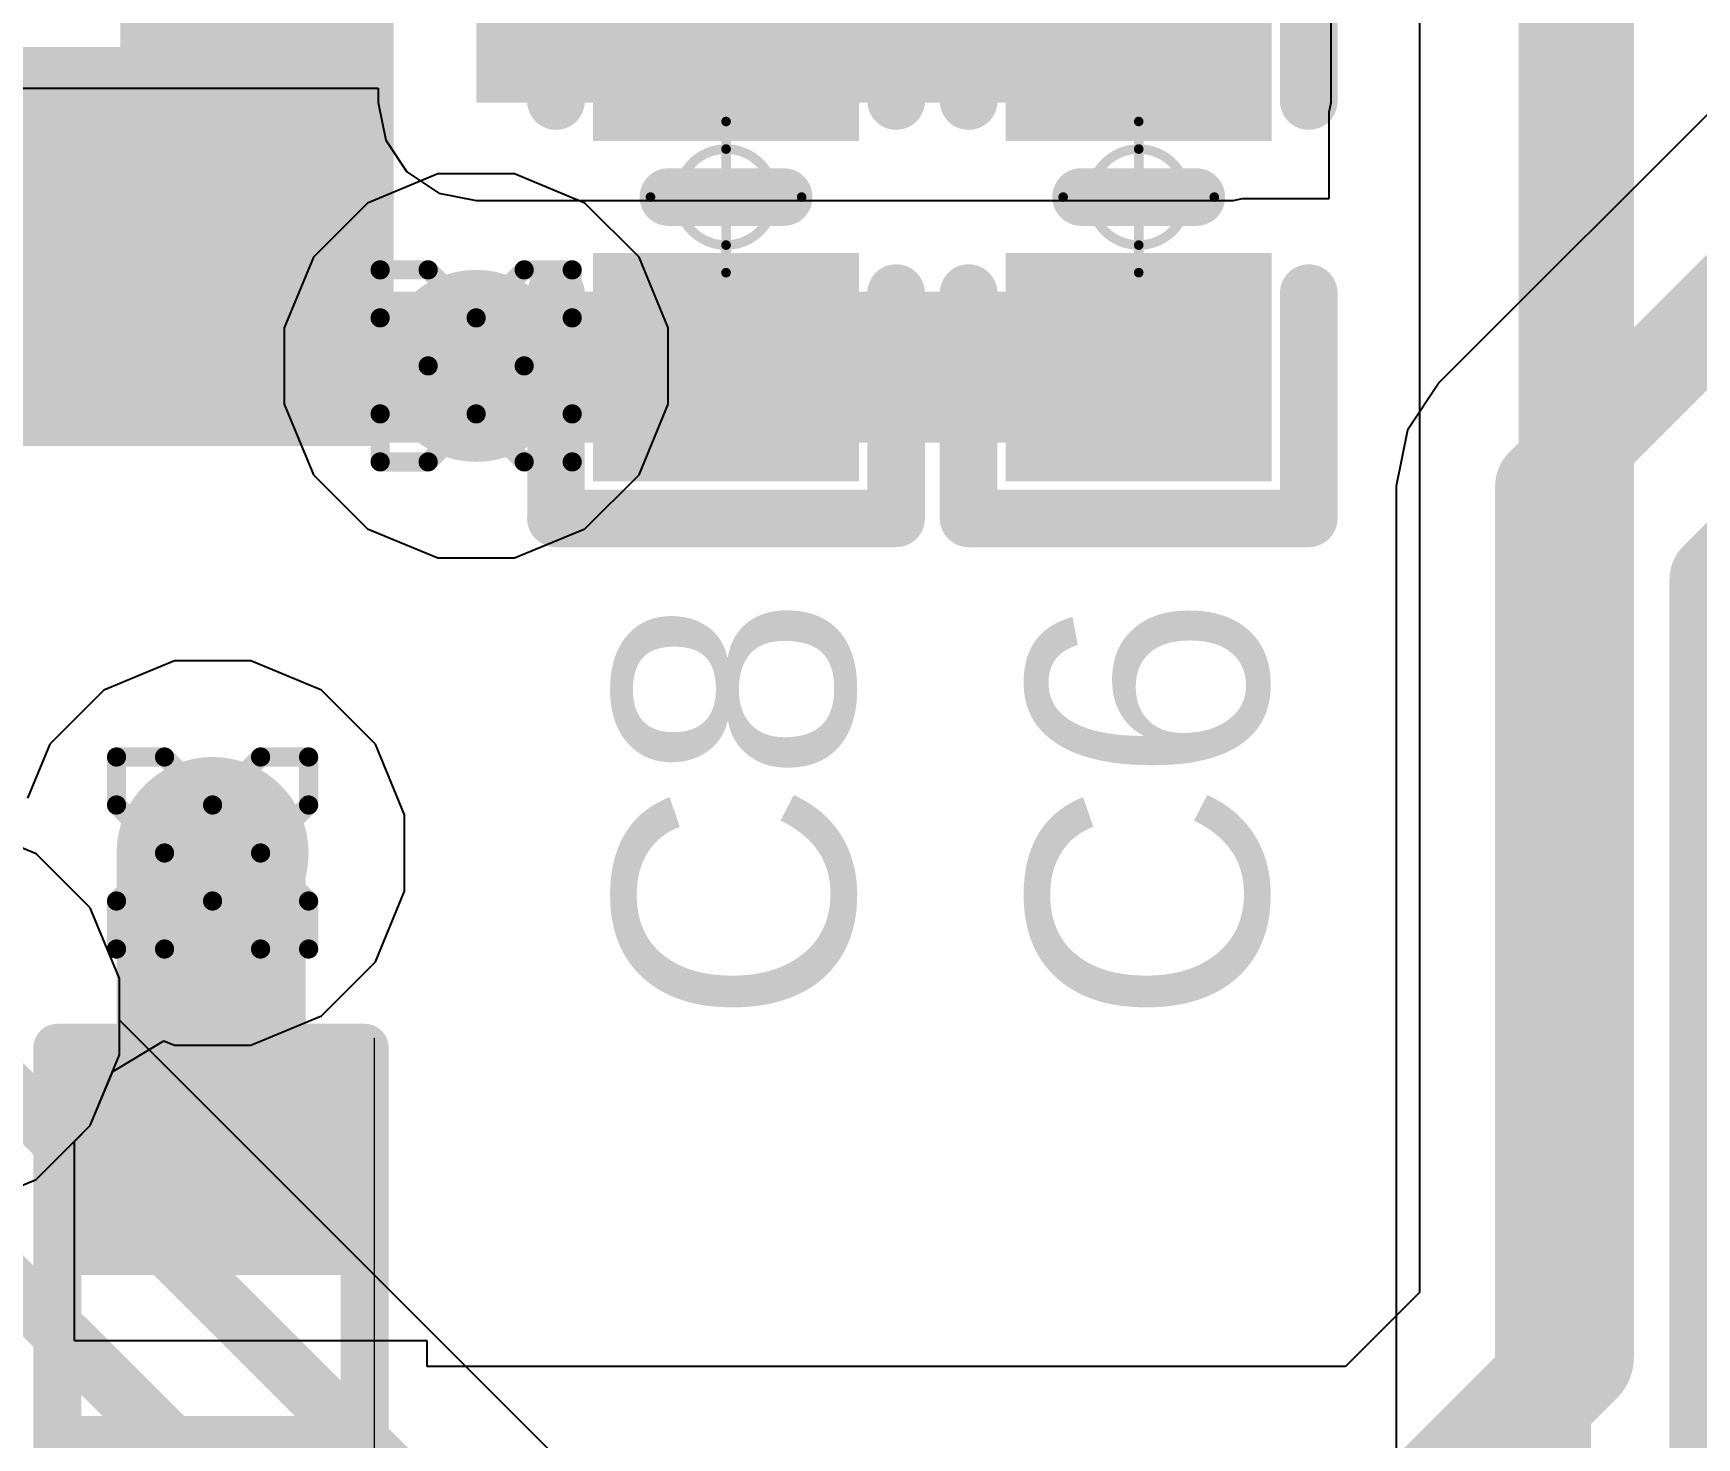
# Model space of a CAD drawing. Header units: inches. Extents: x -0.5 to 14, y -0.2 to 4.7.
# Drawn here: x -0.049 to 0.1242, y 0.6792 to 0.8255 of the extents above; entities that cross this region are included whole.
import ezdxf

# ---------------------------------------------------------------- set-up
doc = ezdxf.new("R2010")
doc.units = ezdxf.units.IN
doc.header["$MEASUREMENT"] = 0
for name, color, linetype in [('Bottom Layer', 5, 'Continuous'), ('Drill Drawing', 1, 'Continuous'), ('GND', 16, 'Continuous'), ('Mechanical 15', 56, 'Continuous'), ('POWER', 76, 'Continuous'), ('Top Layer', 1, 'Continuous'), ('Top Overlay', 2, 'Continuous'), ('Top Paste', 8, 'Continuous'), ('Top Solder', 216, 'Continuous'), ('Via Holes', 16, 'Continuous')]:
    doc.layers.add(name, color=color, linetype=linetype)
doc.styles.add('Arial', font='', dxfattribs={"height": 0.2})
doc.styles.get('Arial').set_extended_font_data('Arial')

# ---------------------------------------------------------------- blocks, each defined once
blk = doc.blocks.new('R___0402_16')
at = {"layer": 'Top Layer'}
for points in [[(-0.0275, -0.0125), (-0.0275, 0.0125), (-0.0095, 0.0125), (-0.0095, -0.0125)], [(0.0095, -0.0125), (0.0095, 0.0125), (0.0275, 0.0125), (0.0275, -0.0125)]]:
    blk.add_hatch(color=1, dxfattribs=at).paths.add_polyline_path(points)
at = {"layer": 'Top Paste'}
for points in [[(-0.0275, -0.0125), (-0.0275, 0.0125), (-0.0095, 0.0125), (-0.0095, -0.0125)], [(0.0095, -0.0125), (0.0095, 0.0125), (0.0275, 0.0125), (0.0275, -0.0125)]]:
    blk.add_hatch(color=8, dxfattribs=at).paths.add_polyline_path(points)
at = {"layer": 'Top Solder'}
for points in [[(-0.02967, -0.01467), (-0.02967, 0.01467), (-0.00733, 0.01467), (-0.00733, -0.01467)], [(0.00733, -0.01467), (0.00733, 0.01467), (0.02967, 0.01467), (0.02967, -0.01467)]]:
    blk.add_hatch(color=216, dxfattribs=at).paths.add_polyline_path(points)
at = {"layer": 'Top Overlay'}
for points in [[(-0.031, 0.016, 0.005, 0.005, 0), (0.031, 0.016, 0.005, 0.005, 0)], [(-0.031, 0.016, 0.005, 0.005, 0), (-0.031, -0.016, 0.005, 0.005, 0)], [(0.031, 0.016, 0.005, 0.005, 0), (0.031, -0.016, 0.005, 0.005, 0)], [(-0.031, -0.016, 0.005, 0.005, 0), (0.031, -0.016, 0.005, 0.005, 0)], [(-0.032, -0.017, 0.000127, 0.000127, 0), (0.032, -0.017, 0.000127, 0.000127, 0)]]:
    blk.add_lwpolyline(points, format="xyseb", dxfattribs=at)
for points in [[(-0.03225, 0.016, 0.0025, 0.0025, 1), (-0.02975, 0.016, 0.0025, 0.0025, 1)], [(-0.03225, 0.016, 0.0025, 0.0025, 1), (-0.02975, 0.016, 0.0025, 0.0025, 1)], [(0.02975, 0.016, 0.0025, 0.0025, 1), (0.03225, 0.016, 0.0025, 0.0025, 1)], [(0.02975, 0.016, 0.0025, 0.0025, 1), (0.03225, 0.016, 0.0025, 0.0025, 1)], [(-0.03225, -0.016, 0.0025, 0.0025, 1), (-0.02975, -0.016, 0.0025, 0.0025, 1)], [(-0.03225, -0.016, 0.0025, 0.0025, 1), (-0.02975, -0.016, 0.0025, 0.0025, 1)], [(0.02975, -0.016, 0.0025, 0.0025, 1), (0.03225, -0.016, 0.0025, 0.0025, 1)], [(0.02975, -0.016, 0.0025, 0.0025, 1), (0.03225, -0.016, 0.0025, 0.0025, 1)], [(-0.03203, -0.017, 0.0000635, 0.0000635, 1), (-0.03197, -0.017, 0.0000635, 0.0000635, 1)], [(0.03197, -0.017, 0.0000635, 0.0000635, 1), (0.03203, -0.017, 0.0000635, 0.0000635, 1)]]:
    blk.add_lwpolyline(points, format="xyseb", close=True, dxfattribs=at)
blk = doc.blocks.new('12_LGA__2_2__31')
at = {"layer": 'Top Layer'}
for points in [[(-0.0378, 0.03642), (-0.02205, 0.03642), (-0.02205, 0.02264), (-0.0378, 0.02264)], [(-0.01673, 0.0378), (-0.00295, 0.0378), (-0.00295, 0.02205), (-0.01673, 0.02205)], [(0.00295, 0.0378), (0.01673, 0.0378), (0.01673, 0.02205), (0.00295, 0.02205)], [(0.02205, 0.03642), (0.0378, 0.03642), (0.0378, 0.02264), (0.02205, 0.02264)], [(-0.0378, 0.01673), (-0.02205, 0.01673), (-0.02205, 0.00295), (-0.0378, 0.00295)], [(0.02205, 0.01673), (0.0378, 0.01673), (0.0378, 0.00295), (0.02205, 0.00295)], [(-0.0378, -0.00295), (-0.02205, -0.00295), (-0.02205, -0.01673), (-0.0378, -0.01673)], [(0.02205, -0.00295), (0.0378, -0.00295), (0.0378, -0.01673), (0.02205, -0.01673)], [(-0.01673, -0.02205), (-0.00295, -0.02205), (-0.00295, -0.0378), (-0.01673, -0.0378)], [(0.00295, -0.02205), (0.01673, -0.02205), (0.01673, -0.0378), (0.00295, -0.0378)], [(-0.0378, -0.02264), (-0.02205, -0.02264), (-0.02205, -0.03642), (-0.0378, -0.03642)], [(0.02205, -0.02264), (0.0378, -0.02264), (0.0378, -0.03642), (0.02205, -0.03642)]]:
    blk.add_hatch(color=1, dxfattribs=at).paths.add_polyline_path(points)
at = {"layer": 'Top Paste'}
for points in [[(-0.0378, 0.03642), (-0.02205, 0.03642), (-0.02205, 0.02264), (-0.0378, 0.02264)], [(-0.01673, 0.0378), (-0.00295, 0.0378), (-0.00295, 0.02205), (-0.01673, 0.02205)], [(0.00295, 0.0378), (0.01673, 0.0378), (0.01673, 0.02205), (0.00295, 0.02205)], [(0.02205, 0.03642), (0.0378, 0.03642), (0.0378, 0.02264), (0.02205, 0.02264)], [(-0.0378, 0.01673), (-0.02205, 0.01673), (-0.02205, 0.00295), (-0.0378, 0.00295)], [(0.02205, 0.01673), (0.0378, 0.01673), (0.0378, 0.00295), (0.02205, 0.00295)], [(-0.0378, -0.00295), (-0.02205, -0.00295), (-0.02205, -0.01673), (-0.0378, -0.01673)], [(0.02205, -0.00295), (0.0378, -0.00295), (0.0378, -0.01673), (0.02205, -0.01673)], [(-0.01673, -0.02205), (-0.00295, -0.02205), (-0.00295, -0.0378), (-0.01673, -0.0378)], [(0.00295, -0.02205), (0.01673, -0.02205), (0.01673, -0.0378), (0.00295, -0.0378)], [(-0.0378, -0.02264), (-0.02205, -0.02264), (-0.02205, -0.03642), (-0.0378, -0.03642)], [(0.02205, -0.02264), (0.0378, -0.02264), (0.0378, -0.03642), (0.02205, -0.03642)]]:
    blk.add_hatch(color=8, dxfattribs=at).paths.add_polyline_path(points)
at = {"layer": 'Top Solder'}
for points in [[(-0.02073, 0.0418), (0.00105, 0.0418), (0.00105, 0.01805), (-0.02073, 0.01805)], [(-0.00105, 0.0418), (0.02073, 0.0418), (0.02073, 0.01805), (-0.00105, 0.01805)], [(-0.0418, 0.04042), (-0.01805, 0.04042), (-0.01805, 0.01864), (-0.0418, 0.01864)], [(0.01805, 0.04042), (0.0418, 0.04042), (0.0418, 0.01864), (0.01805, 0.01864)], [(-0.0418, 0.02073), (-0.01805, 0.02073), (-0.01805, -0.00105), (-0.0418, -0.00105)], [(0.01805, 0.02073), (0.0418, 0.02073), (0.0418, -0.00105), (0.01805, -0.00105)], [(-0.0418, 0.00105), (-0.01805, 0.00105), (-0.01805, -0.02073), (-0.0418, -0.02073)], [(0.01805, 0.00105), (0.0418, 0.00105), (0.0418, -0.02073), (0.01805, -0.02073)], [(-0.0418, -0.01864), (-0.01805, -0.01864), (-0.01805, -0.04042), (-0.0418, -0.04042)], [(-0.02073, -0.01805), (0.00105, -0.01805), (0.00105, -0.0418), (-0.02073, -0.0418)], [(-0.00105, -0.01805), (0.02073, -0.01805), (0.02073, -0.0418), (-0.00105, -0.0418)], [(0.01805, -0.01864), (0.0418, -0.01864), (0.0418, -0.04042), (0.01805, -0.04042)]]:
    blk.add_hatch(color=216, dxfattribs=at).paths.add_polyline_path(points)
at = {"layer": 'Top Overlay'}
for points in [[(-0.041, 0.043, 0.005, 0.005, 0), (0.044, 0.043, 0.005, 0.005, 0)], [(0.044, -0.042, 0.005, 0.005, 0), (0.044, 0.043, 0.005, 0.005, 0)], [(-0.049, 0.025, 0.005, 0.005, 0), (-0.049, 0.035, 0.005, 0.005, 0)], [(-0.049, 0.035, 0.005, 0.005, 0), (-0.044, 0.03, 0.005, 0.005, 0)], [(-0.049, 0.025, 0.005, 0.005, 0), (-0.044, 0.03, 0.005, 0.005, 0)], [(-0.044, -0.042, 0.005, 0.005, 0), (-0.044, 0.019, 0.005, 0.005, 0)], [(-0.044, -0.042, 0.005, 0.005, 0), (0.044, -0.042, 0.005, 0.005, 0)]]:
    blk.add_lwpolyline(points, format="xyseb", dxfattribs=at)
for points in [[(-0.04225, 0.043, 0.0025, 0.0025, 1), (-0.03975, 0.043, 0.0025, 0.0025, 1)], [(0.04275, 0.043, 0.0025, 0.0025, 1), (0.04525, 0.043, 0.0025, 0.0025, 1)], [(0.04275, 0.043, 0.0025, 0.0025, 1), (0.04525, 0.043, 0.0025, 0.0025, 1)], [(-0.05025, 0.035, 0.0025, 0.0025, 1), (-0.04775, 0.035, 0.0025, 0.0025, 1)], [(-0.05025, 0.035, 0.0025, 0.0025, 1), (-0.04775, 0.035, 0.0025, 0.0025, 1)], [(-0.04525, 0.03, 0.0025, 0.0025, 1), (-0.04275, 0.03, 0.0025, 0.0025, 1)], [(-0.04525, 0.03, 0.0025, 0.0025, 1), (-0.04275, 0.03, 0.0025, 0.0025, 1)], [(-0.05025, 0.025, 0.0025, 0.0025, 1), (-0.04775, 0.025, 0.0025, 0.0025, 1)], [(-0.05025, 0.025, 0.0025, 0.0025, 1), (-0.04775, 0.025, 0.0025, 0.0025, 1)], [(-0.04525, 0.019, 0.0025, 0.0025, 1), (-0.04275, 0.019, 0.0025, 0.0025, 1)], [(-0.04525, -0.042, 0.0025, 0.0025, 1), (-0.04275, -0.042, 0.0025, 0.0025, 1)], [(-0.04525, -0.042, 0.0025, 0.0025, 1), (-0.04275, -0.042, 0.0025, 0.0025, 1)], [(0.04275, -0.042, 0.0025, 0.0025, 1), (0.04525, -0.042, 0.0025, 0.0025, 1)], [(0.04275, -0.042, 0.0025, 0.0025, 1), (0.04525, -0.042, 0.0025, 0.0025, 1)]]:
    blk.add_lwpolyline(points, format="xyseb", close=True, dxfattribs=at)
blk = doc.blocks.new('C_0402_L_44')
at = {"layer": 'Top Layer'}
for points in [[(-0.02559, 0.00984), (-0.00984, 0.00984), (-0.00984, -0.00984), (-0.02559, -0.00984)], [(0.00984, 0.00984), (0.02559, 0.00984), (0.02559, -0.00985), (0.00984, -0.00985)]]:
    blk.add_hatch(color=1, dxfattribs=at).paths.add_polyline_path(points)
at = {"layer": 'Top Paste'}
for points in [[(-0.02559, 0.00984), (-0.00984, 0.00984), (-0.00984, -0.00984), (-0.02559, -0.00984)], [(0.00984, 0.00984), (0.02559, 0.00984), (0.02559, -0.00985), (0.00984, -0.00985)]]:
    blk.add_hatch(color=8, dxfattribs=at).paths.add_polyline_path(points)
at = {"layer": 'Top Solder'}
for points in [[(-0.02959, 0.01384), (-0.00584, 0.01384), (-0.00584, -0.01384), (-0.02959, -0.01384)], [(0.00584, 0.01384), (0.02959, 0.01384), (0.02959, -0.01385), (0.00584, -0.01385)]]:
    blk.add_hatch(color=216, dxfattribs=at).paths.add_polyline_path(points)
at = {"layer": 'Mechanical 15'}
for points in [[(0, -0.00787, 0.001, 0.001, 0), (0, 0.00787, 0.001, 0.001, 0)], [(0.00787, 0, 0.001, 0.001, 0), (-0.00787, 0, 0.001, 0.001, 0)]]:
    blk.add_lwpolyline(points, format="xyseb", dxfattribs=at)
for points in [[(-0.00025, 0.00787, 0.0005, 0.0005, 1), (0.00025, 0.00787, 0.0005, 0.0005, 1)], [(0.005, 0, 0.001, 0.001, 1), (-0.005, 0, 0.001, 0.001, 1)], [(-0.00812, 0, 0.0005, 0.0005, 1), (-0.00762, 0, 0.0005, 0.0005, 1)], [(-0.00525, 0, 0.0005, 0.0005, 1), (-0.00475, 0, 0.0005, 0.0005, 1)], [(0.00475, 0, 0.0005, 0.0005, 1), (0.00525, 0, 0.0005, 0.0005, 1)], [(0.00762, 0, 0.0005, 0.0005, 1), (0.00812, 0, 0.0005, 0.0005, 1)], [(-0.00025, -0.00787, 0.0005, 0.0005, 1), (0.00025, -0.00787, 0.0005, 0.0005, 1)]]:
    blk.add_lwpolyline(points, format="xyseb", close=True, dxfattribs=at)
at = {"layer": 'Top Overlay'}
for points in [[(-0.01, 0.01771, 0.006, 0.006, 0), (-0.03346, 0.01771, 0.006, 0.006, 0)], [(-0.03346, -0.01771, 0.006, 0.006, 0), (-0.03346, 0.01771, 0.006, 0.006, 0)], [(0.03346, 0.01771, 0.006, 0.006, 0), (0.01, 0.01771, 0.006, 0.006, 0)], [(0.03346, -0.01772, 0.006, 0.006, 0), (0.03346, 0.01771, 0.006, 0.006, 0)], [(0, -0.006, 0.006, 0.006, 0), (0, 0.006, 0.006, 0.006, 0)], [(-0.01, -0.01771, 0.006, 0.006, 0), (-0.03346, -0.01771, 0.006, 0.006, 0)], [(-0.03345, -0.01772, 0.006, 0.006, 0), (-0.03346, -0.01771, 0.006, 0.006, 0)], [(0.03346, -0.01771, 0.006, 0.006, 0), (0.01, -0.01771, 0.006, 0.006, 0)]]:
    blk.add_lwpolyline(points, format="xyseb", dxfattribs=at)
for points in [[(-0.03496, 0.01771, 0.003, 0.003, 1), (-0.03196, 0.01771, 0.003, 0.003, 1)], [(-0.03496, 0.01771, 0.003, 0.003, 1), (-0.03196, 0.01771, 0.003, 0.003, 1)], [(-0.0115, 0.01771, 0.003, 0.003, 1), (-0.0085, 0.01771, 0.003, 0.003, 1)], [(0.0085, 0.01771, 0.003, 0.003, 1), (0.0115, 0.01771, 0.003, 0.003, 1)], [(0.03196, 0.01771, 0.003, 0.003, 1), (0.03496, 0.01771, 0.003, 0.003, 1)], [(0.03196, 0.01771, 0.003, 0.003, 1), (0.03496, 0.01771, 0.003, 0.003, 1)], [(-0.0015, 0.006, 0.003, 0.003, 1), (0.0015, 0.006, 0.003, 0.003, 1)], [(-0.0015, -0.006, 0.003, 0.003, 1), (0.0015, -0.006, 0.003, 0.003, 1)], [(-0.03496, -0.01771, 0.003, 0.003, 1), (-0.03196, -0.01771, 0.003, 0.003, 1)], [(-0.03496, -0.01771, 0.003, 0.003, 1), (-0.03196, -0.01771, 0.003, 0.003, 1)], [(-0.03496, -0.01771, 0.003, 0.003, 1), (-0.03196, -0.01771, 0.003, 0.003, 1)], [(-0.03495, -0.01772, 0.003, 0.003, 1), (-0.03195, -0.01772, 0.003, 0.003, 1)], [(-0.0115, -0.01771, 0.003, 0.003, 1), (-0.0085, -0.01771, 0.003, 0.003, 1)], [(0.0085, -0.01771, 0.003, 0.003, 1), (0.0115, -0.01771, 0.003, 0.003, 1)], [(0.03196, -0.01771, 0.003, 0.003, 1), (0.03496, -0.01771, 0.003, 0.003, 1)], [(0.03196, -0.01772, 0.003, 0.003, 1), (0.03496, -0.01772, 0.003, 0.003, 1)]]:
    blk.add_lwpolyline(points, format="xyseb", close=True, dxfattribs=at)
blk = doc.blocks.new('C_0402_L_47')
at = {"layer": 'Top Layer'}
for points in [[(-0.02559, 0.00984), (-0.00984, 0.00984), (-0.00984, -0.00984), (-0.02559, -0.00984)], [(0.00984, 0.00984), (0.02559, 0.00984), (0.02559, -0.00985), (0.00984, -0.00985)]]:
    blk.add_hatch(color=1, dxfattribs=at).paths.add_polyline_path(points)
at = {"layer": 'Top Paste'}
for points in [[(-0.02559, 0.00984), (-0.00984, 0.00984), (-0.00984, -0.00984), (-0.02559, -0.00984)], [(0.00984, 0.00984), (0.02559, 0.00984), (0.02559, -0.00985), (0.00984, -0.00985)]]:
    blk.add_hatch(color=8, dxfattribs=at).paths.add_polyline_path(points)
at = {"layer": 'Top Solder'}
for points in [[(-0.02959, 0.01384), (-0.00584, 0.01384), (-0.00584, -0.01384), (-0.02959, -0.01384)], [(0.00584, 0.01384), (0.02959, 0.01384), (0.02959, -0.01385), (0.00584, -0.01385)]]:
    blk.add_hatch(color=216, dxfattribs=at).paths.add_polyline_path(points)
at = {"layer": 'Mechanical 15'}
for points in [[(0, -0.00787, 0.001, 0.001, 0), (0, 0.00787, 0.001, 0.001, 0)], [(0.00787, 0, 0.001, 0.001, 0), (-0.00787, 0, 0.001, 0.001, 0)]]:
    blk.add_lwpolyline(points, format="xyseb", dxfattribs=at)
for points in [[(-0.00025, 0.00787, 0.0005, 0.0005, 1), (0.00025, 0.00787, 0.0005, 0.0005, 1)], [(0.005, 0, 0.001, 0.001, 1), (-0.005, 0, 0.001, 0.001, 1)], [(-0.00812, 0, 0.0005, 0.0005, 1), (-0.00762, 0, 0.0005, 0.0005, 1)], [(-0.00525, 0, 0.0005, 0.0005, 1), (-0.00475, 0, 0.0005, 0.0005, 1)], [(0.00475, 0, 0.0005, 0.0005, 1), (0.00525, 0, 0.0005, 0.0005, 1)], [(0.00762, 0, 0.0005, 0.0005, 1), (0.00812, 0, 0.0005, 0.0005, 1)], [(-0.00025, -0.00787, 0.0005, 0.0005, 1), (0.00025, -0.00787, 0.0005, 0.0005, 1)]]:
    blk.add_lwpolyline(points, format="xyseb", close=True, dxfattribs=at)
at = {"layer": 'Top Overlay'}
for points in [[(-0.01, 0.01771, 0.006, 0.006, 0), (-0.03346, 0.01771, 0.006, 0.006, 0)], [(-0.03346, -0.01771, 0.006, 0.006, 0), (-0.03346, 0.01771, 0.006, 0.006, 0)], [(0.03346, 0.01771, 0.006, 0.006, 0), (0.01, 0.01771, 0.006, 0.006, 0)], [(0.03346, -0.01772, 0.006, 0.006, 0), (0.03346, 0.01771, 0.006, 0.006, 0)], [(0, -0.006, 0.006, 0.006, 0), (0, 0.006, 0.006, 0.006, 0)], [(-0.01, -0.01771, 0.006, 0.006, 0), (-0.03346, -0.01771, 0.006, 0.006, 0)], [(-0.03345, -0.01772, 0.006, 0.006, 0), (-0.03346, -0.01771, 0.006, 0.006, 0)], [(0.03346, -0.01771, 0.006, 0.006, 0), (0.01, -0.01771, 0.006, 0.006, 0)]]:
    blk.add_lwpolyline(points, format="xyseb", dxfattribs=at)
for points in [[(-0.03496, 0.01771, 0.003, 0.003, 1), (-0.03196, 0.01771, 0.003, 0.003, 1)], [(-0.03496, 0.01771, 0.003, 0.003, 1), (-0.03196, 0.01771, 0.003, 0.003, 1)], [(-0.0115, 0.01771, 0.003, 0.003, 1), (-0.0085, 0.01771, 0.003, 0.003, 1)], [(0.0085, 0.01771, 0.003, 0.003, 1), (0.0115, 0.01771, 0.003, 0.003, 1)], [(0.03196, 0.01771, 0.003, 0.003, 1), (0.03496, 0.01771, 0.003, 0.003, 1)], [(0.03196, 0.01771, 0.003, 0.003, 1), (0.03496, 0.01771, 0.003, 0.003, 1)], [(-0.0015, 0.006, 0.003, 0.003, 1), (0.0015, 0.006, 0.003, 0.003, 1)], [(-0.0015, -0.006, 0.003, 0.003, 1), (0.0015, -0.006, 0.003, 0.003, 1)], [(-0.03496, -0.01771, 0.003, 0.003, 1), (-0.03196, -0.01771, 0.003, 0.003, 1)], [(-0.03496, -0.01771, 0.003, 0.003, 1), (-0.03196, -0.01771, 0.003, 0.003, 1)], [(-0.03496, -0.01771, 0.003, 0.003, 1), (-0.03196, -0.01771, 0.003, 0.003, 1)], [(-0.03495, -0.01772, 0.003, 0.003, 1), (-0.03195, -0.01772, 0.003, 0.003, 1)], [(-0.0115, -0.01771, 0.003, 0.003, 1), (-0.0085, -0.01771, 0.003, 0.003, 1)], [(0.0085, -0.01771, 0.003, 0.003, 1), (0.0115, -0.01771, 0.003, 0.003, 1)], [(0.03196, -0.01771, 0.003, 0.003, 1), (0.03496, -0.01771, 0.003, 0.003, 1)], [(0.03196, -0.01772, 0.003, 0.003, 1), (0.03496, -0.01772, 0.003, 0.003, 1)]]:
    blk.add_lwpolyline(points, format="xyseb", close=True, dxfattribs=at)

msp = doc.modelspace()

# ---------------------------------------------------------------- hatches: boundary and pattern name
at = {"layer": 'Bottom Layer'}
h = msp.add_hatch(color=5, dxfattribs=at)
edge = h.paths.add_edge_path()
edge.add_arc((-0.00291, 0.79083), 0.01, 0, 360)
h = msp.add_hatch(color=5, dxfattribs=at)
edge = h.paths.add_edge_path()
edge.add_arc((-0.03036, 0.7401), 0.01, 0, 360)
at = {"layer": 'GND'}
h = msp.add_hatch(color=16, dxfattribs=at)
edge = h.paths.add_edge_path()
edge.add_arc((-0.00291, 0.79083), 0.01, 0, 360)
h = msp.add_hatch(color=16, dxfattribs=at)
edge = h.paths.add_edge_path()
edge.add_arc((-0.03036, 0.7401), 0.01, 0, 360)
at = {"layer": 'POWER'}
h = msp.add_hatch(color=76, dxfattribs=at)
edge = h.paths.add_edge_path()
edge.add_arc((-0.00291, 0.79083), 0.01, 0, 360)
h = msp.add_hatch(color=76, dxfattribs=at)
edge = h.paths.add_edge_path()
edge.add_arc((-0.03036, 0.7401), 0.01, 0, 360)
at = {"layer": 'Top Layer'}
for points in [[(-0.00291, 0.81825), (0.07592, 0.81825), (0.07592, 0.87575), (-0.00291, 0.87575)], [(-0.05505, 0.7892), (-0.0202, 0.7892), (-0.0202, 0.82405), (-0.05505, 0.82405)], [(-0.05505, 0.78282), (0.07592, 0.78282), (0.07592, 0.79857), (-0.05505, 0.79857)], [(-0.04036, 0.69944), (-0.02067, 0.69944), (-0.02067, 0.7401), (-0.04036, 0.7401)]]:
    msp.add_hatch(color=1, dxfattribs=at).paths.add_polyline_path(points)
h = msp.add_hatch(color=1, dxfattribs=at)
edge = h.paths.add_edge_path()
edge.add_arc((-0.00291, 0.79083), 0.01, 0, 360)
h = msp.add_hatch(color=1, dxfattribs=at)
edge = h.paths.add_edge_path()
edge.add_arc((-0.03036, 0.7401), 0.01, 0, 360)
at = {"layer": 'Via Holes'}
h = msp.add_hatch(color=7, dxfattribs=at)
edge = h.paths.add_edge_path()
edge.add_arc((-0.00291, 0.79083), 0.005, 0, 360)
h = msp.add_hatch(color=7, dxfattribs=at)
edge = h.paths.add_edge_path()
edge.add_arc((-0.03036, 0.7401), 0.005, 0, 360)

# ---------------------------------------------------------------- linework, layer by layer
at = {"layer": 'Bottom Layer'}
for p, q in [((0.14379, 0.83551), (0.09738, 0.7891)), ((0.09738, 0.7891), (0.09406, 0.78414)), ((0.09406, 0.78414), (0.0929, 0.77829)), ((0.0929, 0.77829), (0.0929, 0.35936)), ((-0.04872, 0.74001), (-0.05607, 0.74306)), ((-0.04309, 0.73439), (-0.04872, 0.74001)), ((-0.04004, 0.72704), (-0.04309, 0.73439)), ((-0.04004, 0.71908), (-0.04004, 0.72704)), ((-0.04309, 0.71173), (-0.04004, 0.71908)), ((-0.04872, 0.7061), (-0.04309, 0.71173)), ((-0.05607, 0.70306), (-0.04872, 0.7061))]:
    msp.add_line(p, q, dxfattribs=at)
for points in [[(0.10819, 0.77829, 0.01, 0.01, 0), (0.1546, 0.8247, 0.01, 0.01, 0)], [(0.12634, 0.76854, 0.01, 0.01, 0), (0.1645, 0.8067, 0.01, 0.01, 0)], [(0.10819, 0.35936, 0.01, 0.01, 0), (0.10819, 0.77829, 0.01, 0.01, 0)], [(0.12634, 0.31011, 0.01, 0.01, 0), (0.12634, 0.76854, 0.01, 0.01, 0)]]:
    msp.add_lwpolyline(points, format="xyseb", dxfattribs=at)
for points in [[(0.10569, 0.77829, 0.005, 0.005, 1), (0.11069, 0.77829, 0.005, 0.005, 1)], [(0.10569, 0.77829, 0.005, 0.005, 1), (0.11069, 0.77829, 0.005, 0.005, 1)], [(0.12384, 0.76854, 0.005, 0.005, 1), (0.12884, 0.76854, 0.005, 0.005, 1)], [(0.12384, 0.76854, 0.005, 0.005, 1), (0.12884, 0.76854, 0.005, 0.005, 1)]]:
    msp.add_lwpolyline(points, format="xyseb", close=True, dxfattribs=at)
at = {"layer": 'Drill Drawing'}
for points in [[(-0.01291, 0.79583, 0.002, 0.002, 0), (-0.01291, 0.80083, 0.002, 0.002, 0)], [(-0.01291, 0.80083, 0.002, 0.002, 0), (-0.00791, 0.80083, 0.002, 0.002, 0)], [(-0.00791, 0.80083, 0.002, 0.002, 0), (-0.00291, 0.79583, 0.002, 0.002, 0)], [(-0.00291, 0.79583, 0.002, 0.002, 0), (0.00209, 0.80083, 0.002, 0.002, 0)], [(0.00209, 0.80083, 0.002, 0.002, 0), (0.00709, 0.80083, 0.002, 0.002, 0)], [(0.00709, 0.79583, 0.002, 0.002, 0), (0.00709, 0.80083, 0.002, 0.002, 0)], [(-0.01291, 0.79583, 0.002, 0.002, 0), (-0.00791, 0.79083, 0.002, 0.002, 0)], [(0.00209, 0.79083, 0.002, 0.002, 0), (0.00709, 0.79583, 0.002, 0.002, 0)], [(-0.01291, 0.78583, 0.002, 0.002, 0), (-0.00791, 0.79083, 0.002, 0.002, 0)], [(0.00209, 0.79083, 0.002, 0.002, 0), (0.00709, 0.78583, 0.002, 0.002, 0)], [(-0.01291, 0.78083, 0.002, 0.002, 0), (-0.01291, 0.78583, 0.002, 0.002, 0)], [(-0.00791, 0.78083, 0.002, 0.002, 0), (-0.00291, 0.78583, 0.002, 0.002, 0)], [(-0.00291, 0.78583, 0.002, 0.002, 0), (0.00209, 0.78083, 0.002, 0.002, 0)], [(0.00709, 0.78083, 0.002, 0.002, 0), (0.00709, 0.78583, 0.002, 0.002, 0)], [(-0.01291, 0.78083, 0.002, 0.002, 0), (-0.00791, 0.78083, 0.002, 0.002, 0)], [(0.00209, 0.78083, 0.002, 0.002, 0), (0.00709, 0.78083, 0.002, 0.002, 0)], [(-0.04036, 0.7451, 0.002, 0.002, 0), (-0.04036, 0.7501, 0.002, 0.002, 0)], [(-0.04036, 0.7501, 0.002, 0.002, 0), (-0.03536, 0.7501, 0.002, 0.002, 0)], [(-0.03536, 0.7501, 0.002, 0.002, 0), (-0.03036, 0.7451, 0.002, 0.002, 0)], [(-0.03036, 0.7451, 0.002, 0.002, 0), (-0.02536, 0.7501, 0.002, 0.002, 0)], [(-0.02536, 0.7501, 0.002, 0.002, 0), (-0.02036, 0.7501, 0.002, 0.002, 0)], [(-0.02036, 0.7451, 0.002, 0.002, 0), (-0.02036, 0.7501, 0.002, 0.002, 0)], [(-0.04036, 0.7451, 0.002, 0.002, 0), (-0.03536, 0.7401, 0.002, 0.002, 0)], [(-0.02536, 0.7401, 0.002, 0.002, 0), (-0.02036, 0.7451, 0.002, 0.002, 0)], [(-0.04036, 0.7351, 0.002, 0.002, 0), (-0.03536, 0.7401, 0.002, 0.002, 0)], [(-0.02536, 0.7401, 0.002, 0.002, 0), (-0.02036, 0.7351, 0.002, 0.002, 0)], [(-0.04036, 0.7301, 0.002, 0.002, 0), (-0.04036, 0.7351, 0.002, 0.002, 0)], [(-0.03536, 0.7301, 0.002, 0.002, 0), (-0.03036, 0.7351, 0.002, 0.002, 0)], [(-0.03036, 0.7351, 0.002, 0.002, 0), (-0.02536, 0.7301, 0.002, 0.002, 0)], [(-0.02036, 0.7301, 0.002, 0.002, 0), (-0.02036, 0.7351, 0.002, 0.002, 0)], [(-0.04036, 0.7301, 0.002, 0.002, 0), (-0.03536, 0.7301, 0.002, 0.002, 0)], [(-0.02536, 0.7301, 0.002, 0.002, 0), (-0.02036, 0.7301, 0.002, 0.002, 0)]]:
    msp.add_lwpolyline(points, format="xyseb", dxfattribs=at)
for points in [[(-0.01341, 0.80083, 0.001, 0.001, 1), (-0.01241, 0.80083, 0.001, 0.001, 1)], [(-0.01341, 0.80083, 0.001, 0.001, 1), (-0.01241, 0.80083, 0.001, 0.001, 1)], [(-0.00841, 0.80083, 0.001, 0.001, 1), (-0.00741, 0.80083, 0.001, 0.001, 1)], [(-0.00841, 0.80083, 0.001, 0.001, 1), (-0.00741, 0.80083, 0.001, 0.001, 1)], [(0.00159, 0.80083, 0.001, 0.001, 1), (0.00259, 0.80083, 0.001, 0.001, 1)], [(0.00159, 0.80083, 0.001, 0.001, 1), (0.00259, 0.80083, 0.001, 0.001, 1)], [(0.00659, 0.80083, 0.001, 0.001, 1), (0.00759, 0.80083, 0.001, 0.001, 1)], [(0.00659, 0.80083, 0.001, 0.001, 1), (0.00759, 0.80083, 0.001, 0.001, 1)], [(-0.01341, 0.79583, 0.001, 0.001, 1), (-0.01241, 0.79583, 0.001, 0.001, 1)], [(-0.01341, 0.79583, 0.001, 0.001, 1), (-0.01241, 0.79583, 0.001, 0.001, 1)], [(-0.00341, 0.79583, 0.001, 0.001, 1), (-0.00241, 0.79583, 0.001, 0.001, 1)], [(-0.00341, 0.79583, 0.001, 0.001, 1), (-0.00241, 0.79583, 0.001, 0.001, 1)], [(0.00659, 0.79583, 0.001, 0.001, 1), (0.00759, 0.79583, 0.001, 0.001, 1)], [(0.00659, 0.79583, 0.001, 0.001, 1), (0.00759, 0.79583, 0.001, 0.001, 1)], [(-0.00841, 0.79083, 0.001, 0.001, 1), (-0.00741, 0.79083, 0.001, 0.001, 1)], [(-0.00841, 0.79083, 0.001, 0.001, 1), (-0.00741, 0.79083, 0.001, 0.001, 1)], [(0.00159, 0.79083, 0.001, 0.001, 1), (0.00259, 0.79083, 0.001, 0.001, 1)], [(0.00159, 0.79083, 0.001, 0.001, 1), (0.00259, 0.79083, 0.001, 0.001, 1)], [(-0.01341, 0.78583, 0.001, 0.001, 1), (-0.01241, 0.78583, 0.001, 0.001, 1)], [(-0.01341, 0.78583, 0.001, 0.001, 1), (-0.01241, 0.78583, 0.001, 0.001, 1)], [(-0.00341, 0.78583, 0.001, 0.001, 1), (-0.00241, 0.78583, 0.001, 0.001, 1)], [(-0.00341, 0.78583, 0.001, 0.001, 1), (-0.00241, 0.78583, 0.001, 0.001, 1)], [(0.00659, 0.78583, 0.001, 0.001, 1), (0.00759, 0.78583, 0.001, 0.001, 1)], [(0.00659, 0.78583, 0.001, 0.001, 1), (0.00759, 0.78583, 0.001, 0.001, 1)], [(-0.01341, 0.78083, 0.001, 0.001, 1), (-0.01241, 0.78083, 0.001, 0.001, 1)], [(-0.01341, 0.78083, 0.001, 0.001, 1), (-0.01241, 0.78083, 0.001, 0.001, 1)], [(-0.00841, 0.78083, 0.001, 0.001, 1), (-0.00741, 0.78083, 0.001, 0.001, 1)], [(-0.00841, 0.78083, 0.001, 0.001, 1), (-0.00741, 0.78083, 0.001, 0.001, 1)], [(0.00159, 0.78083, 0.001, 0.001, 1), (0.00259, 0.78083, 0.001, 0.001, 1)], [(0.00159, 0.78083, 0.001, 0.001, 1), (0.00259, 0.78083, 0.001, 0.001, 1)], [(0.00659, 0.78083, 0.001, 0.001, 1), (0.00759, 0.78083, 0.001, 0.001, 1)], [(0.00659, 0.78083, 0.001, 0.001, 1), (0.00759, 0.78083, 0.001, 0.001, 1)], [(-0.04086, 0.7501, 0.001, 0.001, 1), (-0.03986, 0.7501, 0.001, 0.001, 1)], [(-0.04086, 0.7501, 0.001, 0.001, 1), (-0.03986, 0.7501, 0.001, 0.001, 1)], [(-0.03586, 0.7501, 0.001, 0.001, 1), (-0.03486, 0.7501, 0.001, 0.001, 1)], [(-0.03586, 0.7501, 0.001, 0.001, 1), (-0.03486, 0.7501, 0.001, 0.001, 1)], [(-0.02586, 0.7501, 0.001, 0.001, 1), (-0.02486, 0.7501, 0.001, 0.001, 1)], [(-0.02586, 0.7501, 0.001, 0.001, 1), (-0.02486, 0.7501, 0.001, 0.001, 1)], [(-0.02086, 0.7501, 0.001, 0.001, 1), (-0.01986, 0.7501, 0.001, 0.001, 1)], [(-0.02086, 0.7501, 0.001, 0.001, 1), (-0.01986, 0.7501, 0.001, 0.001, 1)], [(-0.04086, 0.7451, 0.001, 0.001, 1), (-0.03986, 0.7451, 0.001, 0.001, 1)], [(-0.04086, 0.7451, 0.001, 0.001, 1), (-0.03986, 0.7451, 0.001, 0.001, 1)], [(-0.03086, 0.7451, 0.001, 0.001, 1), (-0.02986, 0.7451, 0.001, 0.001, 1)], [(-0.03086, 0.7451, 0.001, 0.001, 1), (-0.02986, 0.7451, 0.001, 0.001, 1)], [(-0.02086, 0.7451, 0.001, 0.001, 1), (-0.01986, 0.7451, 0.001, 0.001, 1)], [(-0.02086, 0.7451, 0.001, 0.001, 1), (-0.01986, 0.7451, 0.001, 0.001, 1)], [(-0.03586, 0.7401, 0.001, 0.001, 1), (-0.03486, 0.7401, 0.001, 0.001, 1)], [(-0.03586, 0.7401, 0.001, 0.001, 1), (-0.03486, 0.7401, 0.001, 0.001, 1)], [(-0.02586, 0.7401, 0.001, 0.001, 1), (-0.02486, 0.7401, 0.001, 0.001, 1)], [(-0.02586, 0.7401, 0.001, 0.001, 1), (-0.02486, 0.7401, 0.001, 0.001, 1)], [(-0.04086, 0.7351, 0.001, 0.001, 1), (-0.03986, 0.7351, 0.001, 0.001, 1)], [(-0.04086, 0.7351, 0.001, 0.001, 1), (-0.03986, 0.7351, 0.001, 0.001, 1)], [(-0.03086, 0.7351, 0.001, 0.001, 1), (-0.02986, 0.7351, 0.001, 0.001, 1)], [(-0.03086, 0.7351, 0.001, 0.001, 1), (-0.02986, 0.7351, 0.001, 0.001, 1)], [(-0.02086, 0.7351, 0.001, 0.001, 1), (-0.01986, 0.7351, 0.001, 0.001, 1)], [(-0.02086, 0.7351, 0.001, 0.001, 1), (-0.01986, 0.7351, 0.001, 0.001, 1)], [(-0.04086, 0.7301, 0.001, 0.001, 1), (-0.03986, 0.7301, 0.001, 0.001, 1)], [(-0.04086, 0.7301, 0.001, 0.001, 1), (-0.03986, 0.7301, 0.001, 0.001, 1)], [(-0.03586, 0.7301, 0.001, 0.001, 1), (-0.03486, 0.7301, 0.001, 0.001, 1)], [(-0.03586, 0.7301, 0.001, 0.001, 1), (-0.03486, 0.7301, 0.001, 0.001, 1)], [(-0.02586, 0.7301, 0.001, 0.001, 1), (-0.02486, 0.7301, 0.001, 0.001, 1)], [(-0.02586, 0.7301, 0.001, 0.001, 1), (-0.02486, 0.7301, 0.001, 0.001, 1)], [(-0.02086, 0.7301, 0.001, 0.001, 1), (-0.01986, 0.7301, 0.001, 0.001, 1)], [(-0.02086, 0.7301, 0.001, 0.001, 1), (-0.01986, 0.7301, 0.001, 0.001, 1)]]:
    msp.add_lwpolyline(points, format="xyseb", close=True, dxfattribs=at)
at = {"layer": 'GND'}
for p, q in [((-0.04872, 0.74001), (-0.05607, 0.74306)), ((-0.04309, 0.73439), (-0.04872, 0.74001)), ((-0.04004, 0.72704), (-0.04309, 0.73439)), ((-0.04004, 0.7227), (-0.04004, 0.72704)), ((0.0122, 0.67045), (-0.04004, 0.7227))]:
    msp.add_line(p, q, dxfattribs=at)
for points in [[(-0.05915, 0.72306, 0.006, 0.006, 0), (0.00671, 0.6572, 0.006, 0.006, 0)], [(-0.05555, 0.69944, 0.006, 0.006, 0), (0.0007, 0.6432, 0.006, 0.006, 0)]]:
    msp.add_lwpolyline(points, format="xyseb", dxfattribs=at)
at = {"layer": 'POWER'}
for p, q in [((-0.00689, 0.81083), (-0.01424, 0.80778)), ((0.00107, 0.81083), (-0.00689, 0.81083)), ((0.00842, 0.80778), (0.00107, 0.81083)), ((-0.01424, 0.80778), (-0.01986, 0.80216)), ((0.01405, 0.80216), (0.00842, 0.80778)), ((-0.01986, 0.80216), (-0.02291, 0.7948)), ((0.01709, 0.7948), (0.01405, 0.80216)), ((-0.02291, 0.7948), (-0.02291, 0.78685)), ((0.01709, 0.78685), (0.01709, 0.7948)), ((-0.02291, 0.78685), (-0.01986, 0.7795)), ((0.01405, 0.7795), (0.01709, 0.78685)), ((-0.01986, 0.7795), (-0.01424, 0.77387)), ((0.00842, 0.77387), (0.01405, 0.7795)), ((-0.01424, 0.77387), (-0.00689, 0.77083)), ((0.00107, 0.77083), (0.00842, 0.77387)), ((-0.00689, 0.77083), (0.00107, 0.77083)), ((-0.03434, 0.7601), (-0.04169, 0.75705)), ((-0.02638, 0.7601), (-0.03434, 0.7601)), ((-0.01903, 0.75705), (-0.02638, 0.7601)), ((-0.04169, 0.75705), (-0.04731, 0.75143)), ((-0.0134, 0.75143), (-0.01903, 0.75705)), ((-0.04731, 0.75143), (-0.04964, 0.74581)), ((-0.01036, 0.74408), (-0.0134, 0.75143)), ((-0.01036, 0.73612), (-0.01036, 0.74408)), ((-0.0134, 0.72877), (-0.01036, 0.73612)), ((-0.01903, 0.72314), (-0.0134, 0.72877)), ((-0.02638, 0.7201), (-0.01903, 0.72314)), ((-0.04076, 0.71735), (-0.03542, 0.72055)), ((-0.03542, 0.72055), (-0.03434, 0.7201)), ((-0.03434, 0.7201), (-0.02638, 0.7201)), ((-0.04309, 0.71173), (-0.04076, 0.71735)), ((-0.04872, 0.7061), (-0.04309, 0.71173)), ((-0.05607, 0.70306), (-0.04872, 0.7061))]:
    msp.add_line(p, q, dxfattribs=at)
at = {"layer": 'Top Layer'}
for p, q in [((0.09532, 0.9899), (0.09532, 0.69432)), ((0.08612, 0.81825), (0.08612, 0.87575)), ((-0.05048, 0.81976), (-0.0131, 0.81976)), ((-0.0131, 0.81976), (-0.0131, 0.81825)), ((-0.0131, 0.81825), (-0.01233, 0.81435)), ((0.08592, 0.81727), (0.08612, 0.81825)), ((0.08592, 0.80825), (0.08592, 0.81727)), ((-0.01233, 0.81435), (-0.01012, 0.81104)), ((-0.01012, 0.81104), (-0.00681, 0.80883)), ((-0.00681, 0.80883), (-0.00291, 0.80805)), ((-0.00291, 0.80805), (0.07592, 0.80805)), ((0.07592, 0.80805), (0.0769, 0.80825)), ((0.0769, 0.80825), (0.08592, 0.80825)), ((-0.04872, 0.74001), (-0.05607, 0.74306)), ((-0.04309, 0.73439), (-0.04872, 0.74001)), ((-0.04004, 0.72704), (-0.04309, 0.73439)), ((-0.04004, 0.71908), (-0.04004, 0.72704)), ((-0.04309, 0.71173), (-0.04004, 0.71908)), ((-0.04475, 0.71007), (-0.04309, 0.71173)), ((-0.04475, 0.68931), (-0.04475, 0.71007)), ((0.09532, 0.69432), (0.08763, 0.68663)), ((-0.00802, 0.68931), (-0.04475, 0.68931)), ((-0.00802, 0.68663), (-0.00802, 0.68931)), ((0.08763, 0.68663), (-0.00802, 0.68663))]:
    msp.add_line(p, q, dxfattribs=at)
for points in [[(0.11164, 0.68756, 0.012, 0.012, 0), (0.11164, 1.00187, 0.012, 0.012, 0)], [(0.09439, 0.67031, 0.012, 0.012, 0), (0.11164, 0.68756, 0.012, 0.012, 0)]]:
    msp.add_lwpolyline(points, format="xyseb", dxfattribs=at)
msp.add_lwpolyline([(0.10864, 0.68756, 0.006, 0.006, 1), (0.11464, 0.68756, 0.006, 0.006, 1)], format="xyseb", close=True, dxfattribs=at)
msp.add_lwpolyline([(0.10864, 0.68756, 0.006, 0.006, 1), (0.11464, 0.68756, 0.006, 0.006, 1)], format="xyseb", close=True, dxfattribs=at)

# ---------------------------------------------------------------- block references
msp.add_blockref('12_LGA__2_2__31', (-0.058, 0.827))
for name, p, rotation in [('C_0402_L_44', (0.02311, 0.80841), 270), ('C_0402_L_47', (0.06608, 0.80841), 270), ('R___0402_16', (-0.03052, 0.68881), 90)]:
    msp.add_blockref(name, p, dxfattribs=dict(rotation=rotation))

# ---------------------------------------------------------------- texts
at = {"layer": 'Top Overlay', "style": 'Arial'}
for s, p in [('C8', (0.03641, 0.72225)), ('C6', (0.07947, 0.72225))]:
    msp.add_text(s, height=0.025, rotation=90, dxfattribs=at).set_placement(p)

doc.saveas('drawing.dxf')
